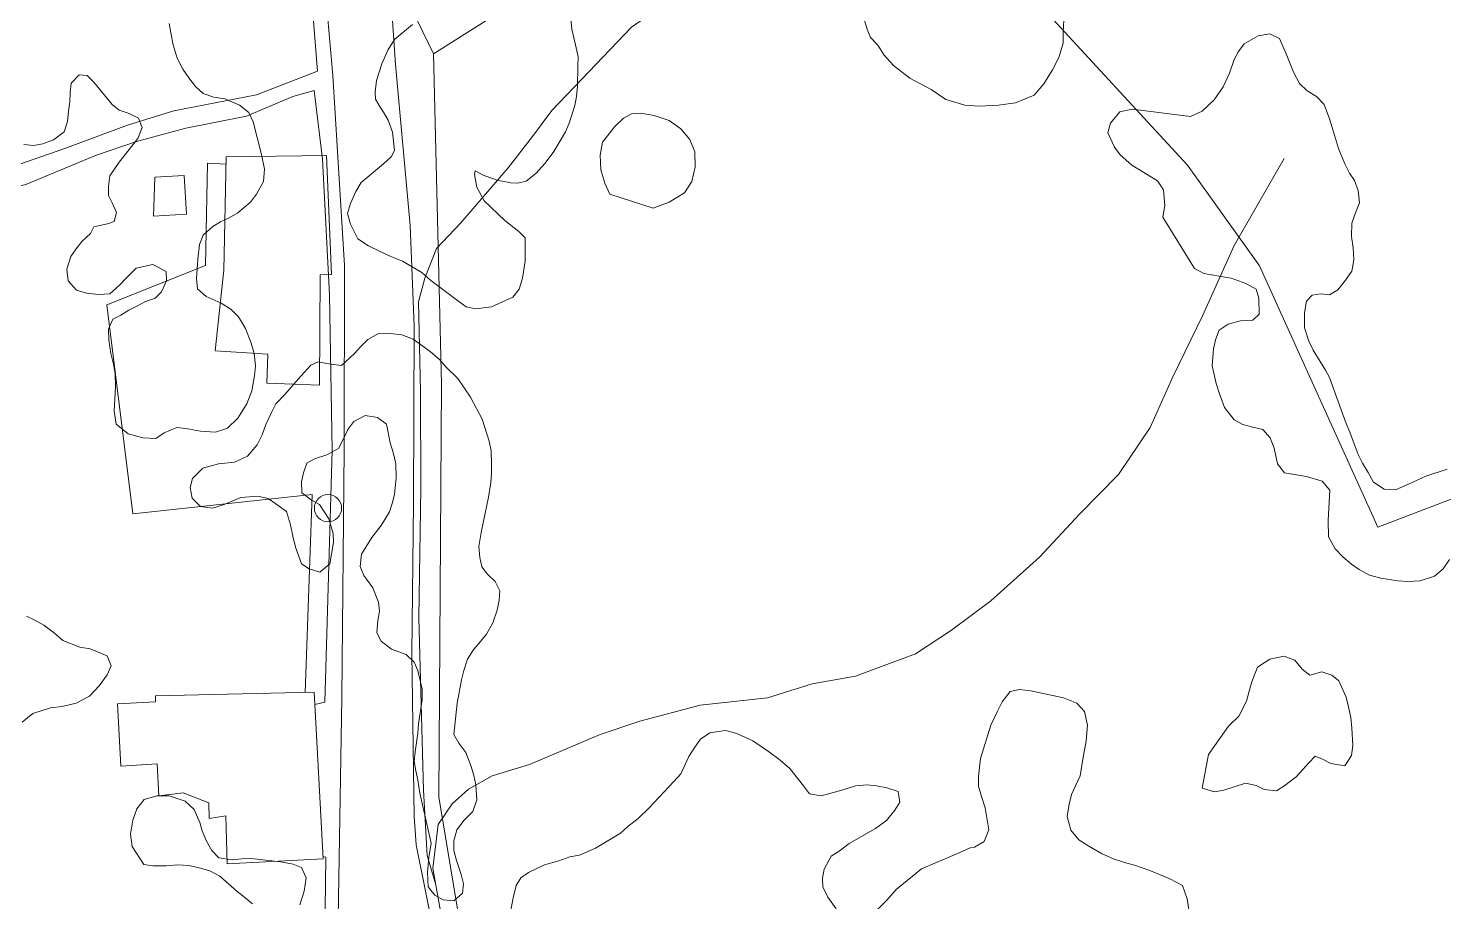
# Model space of a CAD drawing. Header units: metres. Extents: x 4652992 to 4879070, y 2074171 to 2309877.
# Drawn here: x 4654185.4 to 4654265.4, y 2308014.5 to 2308063.9 of the extents above; entities that cross this region are included whole.
import ezdxf

# ---------------------------------------------------------------- set-up
doc = ezdxf.new("R2010")
doc.units = ezdxf.units.M
doc.header["$MEASUREMENT"] = 0
doc.linetypes.add('DGN Style 2', pattern=[66.27138, 39.762828, -26.508552])
for name, color, linetype, lineweight in [('Level 1', 2, 'Continuous', 0), ('Level 18', 5, 'Continuous', 0), ('Level 30', 5, 'Continuous', 0), ('Level 31', 38, 'Continuous', 0), ('Level 37', 3, 'Continuous', 0), ('Level 40', 1, 'Continuous', 0), ('Level 54', 30, 'DGN Style 2', 0), ('Level 61', 4, 'Continuous', 0)]:
    doc.layers.add(name, color=color, linetype=linetype, lineweight=lineweight)

# ---------------------------------------------------------------- blocks, each defined once
blk = doc.blocks.new('POSTE_1')
at = {"layer": 'Level 61'}
blk.add_circle((-0.000047, -0.000019, -0.000024), 0.770001, dxfattribs=at)

msp = doc.modelspace()

# ---------------------------------------------------------------- linework, layer by layer
at = {"layer": 'Level 1'}
for points in [[(4654236.844759, 2308070.166732, 1326), (4654235.019154, 2308069.506778, 1325), (4654232.770078, 2308069.141605, 1324), (4654230.375031, 2308068.409164, 1323), (4654227.133921, 2308067.599823, 1322), (4654224.377152, 2308066.700201, 1321), (4654221.820762, 2308065.546593, 1320), (4654219.506796, 2308063.91839, 1319), (4654217.102881, 2308061.393622, 1318), (4654215.009624, 2308059.213203, 1317), (4654213.904593, 2308057.739302, 1316), (4654212.532655, 2308055.985047, 1315), (4654209.859678, 2308052.877005, 1314), (4654208.494964, 2308051.414762, 1313), (4654207.834456, 2308049.740415, 1312.31), (4654207.467811, 2308048.409559, 1312), (4654207.58017, 2308043.345734, 1311), (4654207.597073, 2308037.875164, 1310), (4654207.483462, 2308030.547518, 1309), (4654207.74526, 2308020.817872, 1308.13), (4654207.968625, 2308017.125142, 1308), (4654208.442748, 2308015.462562, 1307.819323)], [(4654256.367947, 2308056.499764, 1330), (4654253.54177, 2308051.597513, 1329), (4654251.769483, 2308047.650415, 1328), (4654250.083677, 2308044.167597, 1327), (4654248.793685, 2308041.304667, 1326), (4654247.010181, 2308038.654575, 1325), (4654244.833968, 2308036.418027, 1324), (4654242.557853, 2308033.971914, 1323), (4654239.796932, 2308031.508071, 1322), (4654237.57475, 2308029.861686, 1321), (4654235.554034, 2308028.523276, 1320), (4654232.163111, 2308027.248197, 1318), (4654229.714346, 2308026.817707, 1317), (4654227.194427, 2308026.037078, 1316), (4654223.377694, 2308025.618281, 1315), (4654219.979765, 2308024.711708, 1314), (4654217.735043, 2308023.948004, 1312.64), (4654213.748967, 2308022.258258, 1310.56), (4654211.641639, 2308021.614254, 1310), (4654210.304144, 2308020.876904, 1309.22), (4654209.371995, 2308020.038819, 1309), (4654208.573505, 2308018.863485, 1308.56), (4654208.274637, 2308016.39783, 1308), (4654209.205086, 2308011.221374, 1307)]]:
    msp.add_polyline3d(points, dxfattribs=at)
at = {"layer": 'Level 18', "color": 30}
for points in [[(4654208.369902, 2308012.58182, 1307.505), (4654207.346609, 2308017.730601, 1307.88946), (4654207.217796, 2308019.319595, 1307.94946), (4654207.085694, 2308028.539416, 1308.752059), (4654207.192057, 2308037.050602, 1309.710042), (4654207.221852, 2308047.050388, 1311.431856), (4654207.004122, 2308052.716466, 1312.724483), (4654206.176865, 2308061.821975, 1314.820931), (4654205.731387, 2308068.194332, 1316.356265), (4654205.199914, 2308070.249656, 1316.686265), (4654203.559323, 2308077.403575, 1318.199482), (4654201.866283, 2308085.235641, 1319.48545), (4654200.612705, 2308089.470737, 1320.24545), (4654200.000059, 2308091.313051, 1320.68545), (4654198.346736, 2308094.833261, 1321.277716), (4654196.605306, 2308097.908911, 1322.067716), (4654193.875765, 2308102.041035, 1322.880392)], [(4654190.501952, 2308101.452406, 1323.005), (4654192.884476, 2308098.271537, 1322.095), (4654195.509408, 2308093.362704, 1321.085), (4654198.020716, 2308086.1413, 1319.995), (4654200.038874, 2308077.183408, 1318.215), (4654201.664059, 2308070.389866, 1316.925), (4654201.957355, 2308068.893815, 1316.575), (4654202.634144, 2308061.197207, 1314.475), (4654203.30067, 2308050.456503, 1312.065), (4654203.267709, 2308040.067135, 1310.115), (4654203.146377, 2308026.047934, 1308.395), (4654202.922411, 2308012.432062, 1307.565)]]:
    msp.add_polyline3d(points, dxfattribs=at)
at = {"layer": 'Level 30', "color": 1}
for points in [[(4654202.27356, 2308056.674268, 1315.31), (4654202.565956, 2308049.946673, 1315.23), (4654201.921807, 2308049.939713, 1315.19), (4654201.878322, 2308043.690606, 1313.83), (4654198.911446, 2308043.819345, 1314.27), (4654198.965009, 2308045.44841, 1314.32), (4654195.993188, 2308045.633578, 1314.64), (4654196.473448, 2308050.203941, 1315.16), (4654196.615258, 2308056.591979, 1315.32), (4654202.27356, 2308056.674268, 1315.31)], [(4654201.576568, 2308026.340926, 1310.16), (4654202.083248, 2308016.923858, 1310.35), (4654196.671356, 2308016.650361, 1311.01), (4654196.587705, 2308019.36951, 1310.99), (4654195.643472, 2308019.208476, 1310.98), (4654195.631547, 2308020.087997, 1310.95), (4654194.186158, 2308020.658229, 1310.9), (4654192.803691, 2308020.489004, 1310.85), (4654192.703121, 2308022.302725, 1310.81), (4654190.659218, 2308022.161531, 1310.83), (4654190.472417, 2308025.699213, 1310.85), (4654192.611283, 2308025.797926, 1310.84), (4654192.605975, 2308026.138777, 1310.65), (4654201.576568, 2308026.340926, 1310.16)]]:
    msp.add_polyline3d(points, dxfattribs=at)
at = {"layer": 'Level 31'}
msp.add_3dface([(4654194.37208, 2308053.355706, 1313.821488), (4654192.506461, 2308053.249524, 1313.321488), (4654192.58433, 2308055.451561, 1313.301488), (4654194.241943, 2308055.551366, 1314.041488)], dxfattribs=at)
at = {"layer": 'Level 37'}
for points in [[(4654296.18975, 2308110.594554, 1359.48598), (4654294.194719, 2308109.413725, 1358.27598), (4654288.296545, 2308105.56207, 1355.70598), (4654284.415126, 2308103.036564, 1352.87598), (4654279.998244, 2308099.884581, 1350.83598), (4654274.515902, 2308095.251705, 1345.14598), (4654268.716377, 2308101.61907, 1348.66598), (4654263.754291, 2308097.03203, 1345.18598), (4654238.217327, 2308077.120277, 1330.10598), (4654227.293612, 2308069.448321, 1324.46598), (4654223.103919, 2308071.767806, 1323.86598), (4654208.310354, 2308062.412335, 1316.62598), (4654206.538101, 2308066.13173, 1317.30598)], [(4654308.966197, 2308057.597408, 1350.453309), (4654299.548946, 2308052.482916, 1343.793309), (4654289.717174, 2308047.859439, 1337.593309), (4654282.563879, 2308044.9266, 1336.413309), (4654274.9195, 2308041.577158, 1335.833309), (4654267.332709, 2308037.838028, 1332.473309), (4654261.660797, 2308035.669256, 1330.053309), (4654254.981598, 2308050.433581, 1330.333309), (4654250.9041, 2308056.132072, 1330.473309), (4654242.63878, 2308065.10014, 1328.933309), (4654234.563328, 2308074.553996, 1328.219392)], [(4654208.310354, 2308062.412335, 1316.62598), (4654208.778873, 2308043.755855, 1312.36598), (4654208.621995, 2308020.413006, 1309.80598), (4654210.246511, 2308010.72223, 1308.24598), (4654211.033771, 2308009.083499, 1307.76598)], [(4654201.060413, 2308026.329295, 1309.601488), (4654201.467033, 2308037.510288, 1311.761488), (4654191.33167, 2308036.426294, 1311.601488), (4654189.874087, 2308048.24525, 1311.641488), (4654195.440637, 2308050.454611, 1313.781488), (4654195.547832, 2308056.246264, 1314.381488), (4654196.606038, 2308056.176673, 1314.241488)]]:
    msp.add_polyline3d(points, dxfattribs=at)
at = {"layer": 'Level 40', "color": 3}
for points in [[(4654193.383174, 2308064.133722, 1316.548935), (4654193.488763, 2308063.614068, 1316.508935), (4654193.608612, 2308062.920167, 1316.508935), (4654193.842898, 2308062.172337, 1316.508935), (4654194.162357, 2308061.547809, 1316.508935), (4654194.506975, 2308061.058523, 1316.348935), (4654194.869392, 2308060.581279, 1316.388935), (4654195.308596, 2308060.182257, 1316.508935), (4654195.906965, 2308059.969735, 1316.828935), (4654196.527698, 2308059.877427, 1317.028935), (4654197.364352, 2308059.524008, 1317.088935), (4654197.878573, 2308059.110065, 1317.068935), (4654198.136992, 2308058.575593, 1317.068935), (4654198.604076, 2308056.737406, 1317.088935), (4654198.773783, 2308055.893342, 1317.048935), (4654198.723003, 2308055.202216, 1316.908935), (4654198.325374, 2308054.486587, 1316.808935), (4654197.978064, 2308054.041439, 1316.668935), (4654197.258745, 2308053.436548, 1316.408935), (4654196.771557, 2308053.15947, 1316.288935), (4654196.277751, 2308052.930457, 1316.028935), (4654195.856167, 2308052.671495, 1315.828935), (4654195.312043, 2308052.172, 1315.548935), (4654195.103585, 2308051.636901, 1315.468935), (4654195.012642, 2308050.813518, 1315.428935), (4654194.93419, 2308049.722743, 1315.448935), (4654194.980791, 2308049.136909, 1315.648935), (4654195.477213, 2308048.710923, 1315.748935), (4654196.32328, 2308048.324467, 1315.788935), (4654196.866482, 2308047.982673, 1315.788935), (4654197.300096, 2308047.553598, 1315.788935), (4654197.70678, 2308046.896137, 1315.908935), (4654198.019904, 2308046.070293, 1315.968935), (4654198.192124, 2308045.490637, 1315.968935), (4654198.264167, 2308044.790662, 1315.968935), (4654198.205744, 2308044.225719, 1315.948935), (4654198.0642, 2308043.381236, 1315.888935), (4654197.771595, 2308042.644716, 1315.848935), (4654197.264376, 2308041.841806, 1315.768935), (4654196.673472, 2308041.25812, 1315.648935), (4654195.996829, 2308041.049893, 1315.448935), (4654195.149276, 2308041.093823, 1315.368935), (4654194.336293, 2308041.239956, 1315.368935), (4654193.820585, 2308041.311373, 1314.928935), (4654193.109371, 2308041.000943, 1314.668935), (4654192.631594, 2308040.690827, 1314.408935), (4654191.906864, 2308040.725909, 1313.988935), (4654191.062849, 2308040.956128, 1313.908935), (4654190.400362, 2308041.493061, 1313.908935), (4654190.271101, 2308042.220001, 1313.828935), (4654190.360453, 2308043.620264, 1313.828935), (4654190.336216, 2308044.326312, 1313.828935), (4654190.239013, 2308044.891046, 1313.808935), (4654190.099596, 2308045.47976, 1313.768935), (4654189.975925, 2308046.236753, 1313.728935), (4654189.967718, 2308046.861699, 1313.668935), (4654190.211773, 2308047.420882, 1313.708935), (4654190.660568, 2308047.658849, 1313.748935), (4654191.099951, 2308047.929853, 1313.848935), (4654191.596552, 2308048.173893, 1314.008935), (4654192.012545, 2308048.402802, 1314.168935), (4654192.596371, 2308048.613909, 1314.448935), (4654192.959711, 2308048.977954, 1314.568935), (4654193.229952, 2308049.59426, 1314.528935), (4654193.219974, 2308050.12606, 1314.388935), (4654192.469519, 2308050.524663, 1314.128935), (4654191.526636, 2308050.307065, 1313.888935), (4654190.974125, 2308049.76249, 1313.708935), (4654190.605195, 2308049.368392, 1313.428935), (4654190.028268, 2308048.859839, 1313.168935), (4654189.400174, 2308048.828949, 1312.788935), (4654188.713837, 2308048.903141, 1312.808935), (4654188.152092, 2308049.06163, 1312.828935), (4654187.675238, 2308049.592803, 1312.848935), (4654187.609812, 2308050.244713, 1312.868935), (4654187.836812, 2308050.963118, 1312.988935), (4654188.136317, 2308051.402192, 1313.068935), (4654188.445233, 2308051.808228, 1313.328935), (4654188.950964, 2308052.268611, 1313.708935), (4654189.131467, 2308052.653443, 1314.088935), (4654189.907543, 2308052.810725, 1314.288935), (4654190.288964, 2308052.937431, 1314.668935), (4654190.416813, 2308053.457398, 1314.708935), (4654190.161189, 2308054.006896, 1314.948935), (4654189.958219, 2308054.421258, 1315.348935), (4654189.957654, 2308054.920021, 1315.268935), (4654190.039467, 2308055.52706, 1315.248935), (4654190.556098, 2308056.296932, 1315.148935), (4654191.615827, 2308057.644417, 1315.128935), (4654191.871064, 2308058.263707, 1315.048935), (4654191.657656, 2308058.789225, 1314.548935), (4654191.130483, 2308059.049917, 1314.268935), (4654190.559326, 2308059.241444, 1314.228935), (4654190.166158, 2308059.553394, 1313.948935), (4654189.125968, 2308060.819937, 1313.508935), (4654188.761782, 2308061.204036, 1313.348935), (4654188.300496, 2308061.233462, 1313.108935), (4654187.854779, 2308060.761141, 1313.108935), (4654187.789739, 2308060.244262, 1313.108935), (4654187.784713, 2308059.715446, 1313.048935), (4654187.701874, 2308059.186525, 1312.988935), (4654187.63786, 2308058.591528, 1312.888935), (4654187.451023, 2308058.00538, 1312.708935), (4654186.855271, 2308057.562904, 1312.568935), (4654186.253645, 2308057.339755, 1312.468935), (4654185.72219, 2308057.242893, 1312.328935), (4654185.170884, 2308057.290226, 1312.168935)], [(4654216.06579, 2308064.645171, 1324.348935), (4654216.126704, 2308063.820101, 1324.308935), (4654216.332146, 2308062.934996, 1324.108935), (4654216.481915, 2308062.248575, 1324.068935), (4654216.474348, 2308061.71854, 1323.988935), (4654216.447716, 2308060.598225, 1323.748935), (4654216.398596, 2308060.013927, 1323.748935), (4654216.300863, 2308059.501839, 1323.748935), (4654215.985174, 2308058.501593, 1323.748935), (4654215.76722, 2308058.013435, 1323.388935), (4654215.483405, 2308057.507119, 1323.068935), (4654215.116483, 2308056.892277, 1322.948935), (4654214.617842, 2308056.241119, 1322.828935), (4654214.100643, 2308055.656189, 1322.668935), (4654213.552078, 2308055.233838, 1322.508935), (4654213.091059, 2308055.106732, 1322.188935), (4654212.68884, 2308055.124258, 1321.828935), (4654211.907399, 2308055.279801, 1320.828935), (4654211.118899, 2308055.561818, 1320.628935), (4654210.666757, 2308055.808151, 1320.628935), (4654210.626514, 2308055.597291, 1319.708935), (4654210.770534, 2308054.880748, 1319.468935), (4654211.185054, 2308054.110362, 1319.188935), (4654212.34652, 2308053.003697, 1319.188935), (4654213.131892, 2308052.378364, 1319.188935), (4654213.500927, 2308052.023505, 1318.788935), (4654213.499912, 2308050.710488, 1318.668935), (4654213.345999, 2308049.740576, 1318.628935), (4654213.165159, 2308049.119962, 1318.588935), (4654212.796927, 2308048.661716, 1318.548935), (4654211.601262, 2308048.118031, 1318.468935), (4654210.707968, 2308048.014434, 1318.428935), (4654210.166971, 2308048.122117, 1318.428935), (4654209.756382, 2308048.422714, 1318.388935), (4654208.17414, 2308049.613133, 1318.348935), (4654207.666326, 2308050.05815, 1318.348935), (4654206.57465, 2308050.713184, 1318.348935), (4654205.906371, 2308050.971271, 1318.348935), (4654205.303952, 2308051.247516, 1318.388935), (4654204.647172, 2308051.565849, 1318.508935), (4654204.037693, 2308051.968568, 1318.628935), (4654203.634672, 2308052.799199, 1318.708935), (4654203.467655, 2308053.395251, 1318.828935), (4654203.467655, 2308053.395251, 1319.348935), (4654203.636997, 2308053.95562, 1319.348935), (4654203.925251, 2308054.648655, 1319.348935), (4654204.239121, 2308055.148988, 1319.348935), (4654205.502464, 2308056.210743, 1319.348935), (4654205.919309, 2308056.596779, 1319.508935), (4654206.114268, 2308056.964445, 1319.788935), (4654205.997682, 2308057.988199, 1320.148935), (4654205.751997, 2308058.662445, 1320.268935), (4654205.496125, 2308059.119848, 1320.508935), (4654205.301673, 2308059.40869, 1321.068935), (4654205.045801, 2308059.866093, 1321.668935), (4654205.024623, 2308060.245514, 1322.348935), (4654205.09099, 2308060.92018, 1322.588935), (4654205.39518, 2308061.86018, 1322.588935), (4654205.766541, 2308062.661742, 1322.588935), (4654206.127713, 2308063.246461, 1322.588935), (4654207.128927, 2308064.078988, 1322.588935)], [(4654243.925485, 2308064.321404, 1336.988935), (4654243.889173, 2308063.640755, 1336.948935), (4654243.894414, 2308063.014369, 1336.948935), (4654243.649025, 2308062.219001, 1336.748935), (4654243.294911, 2308061.507807, 1336.308935), (4654242.803329, 2308060.730176, 1335.828935), (4654242.244577, 2308060.090982, 1335.628935), (4654241.192129, 2308059.643859, 1335.228935), (4654240.232976, 2308059.522104, 1335.028935), (4654239.159351, 2308059.454401, 1334.908935), (4654238.330607, 2308059.525558, 1334.748935), (4654237.265859, 2308059.831294, 1334.468935), (4654236.438933, 2308060.402364, 1334.228935), (4654235.221286, 2308061.051205, 1333.948935), (4654234.297135, 2308061.766695, 1333.868935), (4654233.782262, 2308062.338186, 1333.748935), (4654233.423414, 2308062.909887, 1333.588935), (4654233.005767, 2308063.336957, 1333.548935), (4654232.815754, 2308063.812518, 1333.548935), (4654232.581567, 2308064.547009, 1333.548935)], [(4654249.522641, 2308053.192953, 1332.928935), (4654249.636847, 2308053.845135, 1332.908935), (4654249.552139, 2308054.736031, 1332.828935), (4654249.207549, 2308055.248934, 1332.788935), (4654247.766368, 2308056.13212, 1332.588935), (4654247.11067, 2308056.706566, 1332.408935), (4654246.783981, 2308057.154585, 1332.308935), (4654246.403285, 2308057.950675, 1332.148935), (4654246.559157, 2308058.5026, 1332.128935), (4654247.085089, 2308059.134679, 1332.088935), (4654247.777834, 2308059.289022, 1332.168935), (4654251.083981, 2308058.88038, 1332.988935), (4654251.743858, 2308059.179246, 1333.268935), (4654252.408987, 2308059.814461, 1333.668935), (4654252.925816, 2308060.555691, 1333.708935), (4654253.279683, 2308061.329157, 1333.728935), (4654253.556545, 2308062.102521, 1333.708935), (4654253.783711, 2308062.548328, 1333.688935), (4654254.117511, 2308062.988377, 1333.688935), (4654254.898532, 2308063.431973, 1333.728935), (4654255.567665, 2308063.544979, 1333.808935), (4654256.1013, 2308063.286059, 1333.868935), (4654256.482149, 2308062.41326, 1333.948935), (4654256.892934, 2308061.381181, 1333.948935), (4654257.243694, 2308060.744371, 1334.068935), (4654257.668068, 2308060.323036, 1334.228935), (4654258.189974, 2308060.005093, 1334.468935), (4654258.62623, 2308059.566071, 1334.468935), (4654258.924055, 2308058.740367, 1334.448935), (4654259.162469, 2308058.003095, 1334.488935), (4654259.439768, 2308057.074101, 1334.448935), (4654259.790988, 2308056.207163, 1334.448935), (4654260.055639, 2308055.679401, 1334.488935), (4654260.343748, 2308055.269685, 1334.488935), (4654260.555159, 2308054.706448, 1334.528935), (4654260.630611, 2308054.001413, 1334.608935), (4654260.409616, 2308053.431698, 1334.608935), (4654260.185689, 2308052.847228, 1334.648935), (4654260.175338, 2308052.097823, 1334.728935), (4654260.262519, 2308051.45181, 1334.828935), (4654260.314207, 2308050.782147, 1334.888935), (4654260.202933, 2308050.144721, 1334.888935), (4654259.839656, 2308049.633824, 1334.808935), (4654259.408323, 2308049.090382, 1334.708935), (4654258.935019, 2308048.800616, 1334.588935), (4654258.452152, 2308048.850128, 1334.108935), (4654257.960642, 2308048.778664, 1333.648935), (4654257.632552, 2308048.444836, 1333.288935), (4654257.515414, 2308047.777898, 1333.068935), (4654257.517099, 2308046.934097, 1332.828935), (4654257.767395, 2308046.179138, 1332.668935), (4654258.005349, 2308045.671994, 1332.528935), (4654258.400553, 2308045.026392, 1332.408935), (4654258.706562, 2308044.551792, 1332.228935), (4654258.929548, 2308044.124287, 1332.068935), (4654259.584765, 2308042.307738, 1331.888935), (4654259.876572, 2308041.529232, 1331.908935), (4654260.087829, 2308041.042704, 1331.928935), (4654260.373772, 2308040.234687, 1332.168935), (4654260.561264, 2308039.783532, 1332.408935), (4654260.802151, 2308039.291143, 1332.888935), (4654261.111246, 2308038.754589, 1332.968935), (4654261.420341, 2308038.218036, 1332.968935), (4654262.019406, 2308037.823486, 1332.968935), (4654262.659216, 2308037.788935, 1332.988935), (4654263.399031, 2308038.10266, 1333.168935), (4654264.381439, 2308038.552425, 1333.228935), (4654265.586068, 2308038.958231, 1333.488935)], [(4654218.281327, 2308054.499218, 1321.174641), (4654217.990041, 2308055.107834, 1321.194641), (4654217.773891, 2308055.858955, 1321.194641), (4654217.733256, 2308056.701207, 1321.194641), (4654217.860054, 2308057.431578, 1321.194641), (4654218.568618, 2308058.31422, 1321.194641), (4654219.054734, 2308058.784501, 1321.194641), (4654219.511666, 2308059.024472, 1321.234641), (4654220.024213, 2308059.064546, 1321.274641), (4654220.789387, 2308058.944373, 1321.334641), (4654221.631278, 2308058.651601, 1321.354641), (4654222.298048, 2308058.188921, 1321.294641), (4654222.792657, 2308057.571487, 1321.234641), (4654223.084338, 2308056.884094, 1321.134641), (4654223.091644, 2308056.032708, 1321.094641), (4654222.91377, 2308055.202283, 1321.094641), (4654222.489186, 2308054.562411, 1321.094641), (4654221.630147, 2308054.040124, 1321.094641), (4654220.72772, 2308053.699571, 1321.074641), (4654218.281327, 2308054.499218, 1321.174641)], [(4654265.708831, 2308033.842469, 1332.468935), (4654265.357436, 2308033.313886, 1332.408935), (4654264.860674, 2308032.906074, 1331.768935), (4654264.05265, 2308032.636513, 1331.348935), (4654263.335987, 2308032.594252, 1331.028935), (4654262.790929, 2308032.640731, 1330.808935), (4654261.833993, 2308032.784023, 1330.808935), (4654261.190943, 2308032.957237, 1330.688935), (4654260.609779, 2308033.286902, 1330.448935), (4654260.176761, 2308033.587261, 1330.328935), (4654259.687264, 2308033.990808, 1330.208935), (4654259.25394, 2308034.444586, 1330.148935), (4654258.882348, 2308035.131524, 1330.108935), (4654258.865695, 2308036.054965, 1330.068935), (4654258.96001, 2308037.76925, 1330.088935), (4654258.520668, 2308038.270226, 1330.128935), (4654257.634566, 2308038.537527, 1330.228935), (4654256.39615, 2308038.7365, 1330.488935), (4654256.004185, 2308039.243439, 1330.588935), (4654255.812841, 2308040.140094, 1330.608935), (4654255.574734, 2308040.723948, 1330.628935), (4654255.173972, 2308041.18662, 1330.628935), (4654254.599132, 2308041.315669, 1330.708935), (4654254.044971, 2308041.471299, 1330.808935), (4654253.543897, 2308041.739114, 1330.968935), (4654253.003479, 2308042.428778, 1331.228935), (4654252.693771, 2308043.272168, 1331.288935), (4654252.535755, 2308043.794171, 1331.288935), (4654252.302746, 2308044.791082, 1331.288935), (4654252.371896, 2308045.758893, 1331.368935), (4654252.486409, 2308046.257656, 1331.528935), (4654252.704471, 2308046.812615, 1331.728935), (4654253.216202, 2308047.140788, 1331.908935), (4654253.899997, 2308047.327572, 1332.048935), (4654254.601845, 2308047.372764, 1332.168935), (4654254.959564, 2308047.700731, 1332.508935), (4654254.939978, 2308048.609416, 1332.748935), (4654254.796777, 2308049.128488, 1332.748935), (4654254.21268, 2308049.443398, 1332.788935), (4654253.379819, 2308049.746174, 1332.748935), (4654252.692479, 2308049.851471, 1332.688935), (4654251.830296, 2308050.00669, 1332.688935), (4654251.299593, 2308050.280366, 1332.708935), (4654249.522641, 2308053.192953, 1332.928935)], [(4654207.547565, 2308020.645246, 1312.928935), (4654207.43988, 2308021.391106, 1312.908935), (4654207.318308, 2308021.903441, 1312.908935), (4654207.236065, 2308022.455252, 1312.908935), (4654207.275666, 2308022.982966, 1312.768935), (4654207.360959, 2308023.501642, 1312.668935), (4654207.43102, 2308024.023331, 1312.608935), (4654207.473578, 2308024.566211, 1312.548935), (4654207.672833, 2308025.912921, 1312.528935), (4654207.681525, 2308026.525505, 1312.528935), (4654207.441337, 2308027.565342, 1312.588935), (4654207.219512, 2308028.050252, 1312.608935), (4654206.766723, 2308028.486332, 1313.008935), (4654206.721032, 2308028.495369, 1313.528935), (4654205.95566, 2308028.788503, 1313.728935), (4654205.362841, 2308029.236527, 1313.708935), (4654205.119872, 2308029.694115, 1313.828935), (4654205.179722, 2308030.40684, 1313.968935), (4654205.265014, 2308030.925517, 1314.068935), (4654205.207319, 2308031.44097, 1314.068935), (4654204.889365, 2308032.244167, 1314.188935), (4654204.377268, 2308032.943998, 1314.328935), (4654204.176587, 2308033.456228, 1314.368935), (4654204.24871, 2308034.150775, 1314.508935), (4654204.827558, 2308035.091632, 1314.568935), (4654205.356146, 2308035.774657, 1314.708935), (4654205.835638, 2308036.530397, 1314.948935), (4654205.991169, 2308037.003679, 1315.108935), (4654206.106922, 2308037.516332, 1315.188935), (4654206.211119, 2308038.456556, 1315.268935), (4654206.191412, 2308039.24802, 1315.408935), (4654206.03257, 2308039.893738, 1315.468935), (4654205.868263, 2308040.430276, 1315.608935), (4654205.664448, 2308041.494423, 1315.588935), (4654205.154142, 2308041.878874, 1315.308935), (4654204.462861, 2308041.98409, 1315.208935), (4654203.81064, 2308041.640544, 1315.148935), (4654203.484618, 2308041.185229, 1315.068935), (4654203.262252, 2308040.693662, 1314.948935), (4654202.961226, 2308040.123145, 1314.828935), (4654202.287861, 2308039.752277, 1314.588935), (4654201.598371, 2308039.542113, 1314.428935), (4654201.170754, 2308039.295907, 1314.188935), (4654200.967023, 2308038.737649, 1313.908935), (4654200.869457, 2308038.237151, 1313.768935), (4654200.873038, 2308037.606389, 1313.768935), (4654201.413805, 2308037.215914, 1313.708935), (4654201.883886, 2308036.949679, 1313.648935), (4654202.408705, 2308036.152823, 1313.608935), (4654202.656868, 2308035.316175, 1313.568935), (4654202.668871, 2308034.809759, 1313.568935), (4654202.465765, 2308033.605572, 1313.568935), (4654201.899461, 2308033.134774, 1313.568935), (4654201.286841, 2308033.318941, 1313.608935), (4654200.868364, 2308033.606474, 1313.608935), (4654200.528371, 2308034.54004, 1313.608935), (4654200.366573, 2308035.170591, 1313.628935), (4654200.238192, 2308035.810283, 1313.688935), (4654200.020938, 2308036.562062, 1313.708935), (4654199.406975, 2308036.982764, 1313.788935), (4654198.976224, 2308037.288475, 1313.788935), (4654198.400426, 2308037.418106, 1313.728935), (4654197.439297, 2308037.356173, 1313.628935), (4654196.492233, 2308036.96068, 1313.528935), (4654195.833204, 2308036.744491, 1313.488935), (4654195.157153, 2308036.846695, 1313.468935), (4654194.679816, 2308037.319133, 1313.468935), (4654194.573027, 2308037.907302, 1313.508935), (4654194.70401, 2308038.416942, 1313.548935), (4654195.293966, 2308039.009073, 1313.588935), (4654196.178048, 2308039.243757, 1313.688935), (4654197.068937, 2308039.351085, 1313.828935), (4654197.815497, 2308039.691724, 1314.048935), (4654198.365675, 2308040.323225, 1314.208935), (4654198.636241, 2308040.899767, 1314.348935), (4654198.842929, 2308041.473191, 1314.768935), (4654199.164651, 2308042.149875, 1315.328935), (4654199.420434, 2308042.650584, 1315.328935), (4654199.9165, 2308043.166777, 1315.408935), (4654200.406204, 2308043.731481, 1315.408935), (4654200.835435, 2308044.229389, 1315.608935), (4654201.39493, 2308044.827544, 1315.748935), (4654201.795491, 2308045.016096, 1316.088935), (4654202.499045, 2308044.892701, 1316.288935), (4654203.117131, 2308044.817712, 1316.348935), (4654203.849626, 2308045.491911, 1316.368935), (4654204.191326, 2308045.865369, 1316.368935), (4654204.602818, 2308046.272277, 1316.348935), (4654205.242765, 2308046.634002, 1316.328935), (4654205.872676, 2308046.61968, 1316.308935), (4654206.536453, 2308046.535655, 1316.228935), (4654207.170664, 2308046.299963, 1316.108935), (4654208.126952, 2308045.60679, 1315.948935), (4654208.680441, 2308045.11929, 1315.828935), (4654209.0173, 2308044.737641, 1315.828935), (4654209.693528, 2308044.068354, 1315.748935), (4654210.405411, 2308043.013982, 1315.628935), (4654211.066585, 2308041.780624, 1315.588935), (4654211.227488, 2308041.307764, 1315.468935), (4654211.472247, 2308040.534795, 1315.468935), (4654211.572676, 2308039.995138, 1315.448935), (4654211.601252, 2308039.249173, 1315.428935), (4654211.589155, 2308038.700269, 1315.428935), (4654211.555467, 2308038.202889, 1315.388935), (4654211.423318, 2308037.362701, 1315.248935), (4654211.233651, 2308036.470884, 1315.128935), (4654211.017823, 2308035.363721, 1315.048935), (4654210.879313, 2308034.572046, 1314.848935), (4654210.934499, 2308033.962581, 1314.768935), (4654211.053115, 2308033.435078, 1314.708935), (4654211.365874, 2308033.010941, 1314.628935), (4654211.794116, 2308032.611218, 1314.488935), (4654212.067992, 2308032.06876, 1314.368935), (4654212.031348, 2308031.556214, 1314.368935), (4654211.918999, 2308030.979883, 1314.368935), (4654211.670472, 2308030.272971, 1314.128935), (4654211.306015, 2308029.620491, 1313.728935), (4654210.873828, 2308029.107416, 1313.588935), (4654210.562589, 2308028.727934, 1313.368935), (4654210.239971, 2308028.208941, 1313.148935), (4654210.036687, 2308027.571838, 1313.048935), (4654209.902747, 2308027.047031, 1312.788935), (4654209.660758, 2308025.724524, 1312.748935), (4654209.476016, 2308023.965409, 1312.748935), (4654209.743532, 2308023.471464, 1312.768935), (4654210.145164, 2308022.935241, 1312.828935), (4654210.450845, 2308022.150223, 1312.788935), (4654210.602878, 2308021.631863, 1312.748935), (4654210.706263, 2308021.107373, 1312.688935), (4654210.762792, 2308020.261372, 1312.448935), (4654210.541322, 2308019.612115, 1312.168935), (4654210.048213, 2308019.111089, 1311.928935), (4654209.640574, 2308018.561657, 1311.708935), (4654209.458433, 2308017.951875, 1311.528935), (4654209.476797, 2308017.396946, 1311.488935), (4654209.619961, 2308016.833086, 1311.408935), (4654209.876994, 2308016.041939, 1311.368935), (4654210.01084, 2308015.511424, 1311.288935), (4654209.956009, 2308014.986723, 1311.188935), (4654209.462452, 2308014.564542, 1311.208935), (4654208.856641, 2308014.621352, 1311.208935), (4654208.40179, 2308014.884576, 1311.268935), (4654208.018792, 2308015.354107, 1311.308935), (4654207.974537, 2308016.181929, 1311.308935), (4654208.055082, 2308017.00082, 1311.368935), (4654208.184275, 2308017.825841, 1311.368935), (4654207.547565, 2308020.645246, 1312.928935)], [(4654185.333307, 2308030.638306, 1310.114641), (4654185.801203, 2308030.418952, 1310.114641), (4654186.30638, 2308030.144653, 1310.094641), (4654186.90219, 2308029.677995, 1310.014641), (4654187.381026, 2308029.266174, 1310.014641), (4654188.346805, 2308028.900833, 1310.014641), (4654188.917807, 2308028.803827, 1310.094641), (4654189.893086, 2308028.40489, 1310.074641), (4654190.118928, 2308027.836914, 1309.994641), (4654189.878314, 2308027.329421, 1309.994641), (4654189.424193, 2308026.705544, 1309.974641), (4654188.883804, 2308026.130435, 1309.894641), (4654188.136528, 2308025.723089, 1309.814641), (4654187.338105, 2308025.547874, 1309.774641), (4654186.685922, 2308025.470623, 1309.734641), (4654185.683491, 2308025.145428, 1309.614641), (4654185.078042, 2308024.646614, 1309.534641)], [(4654252.09486, 2308022.825369, 1331.448935), (4654253.228982, 2308024.425977, 1331.308935), (4654253.817258, 2308024.98438, 1331.288935), (4654254.247978, 2308025.834658, 1331.228935), (4654254.391967, 2308026.40427, 1331.148935), (4654254.541974, 2308026.926683, 1331.108935), (4654254.863127, 2308027.767965, 1331.048935), (4654255.567141, 2308028.211458, 1331.048935), (4654256.369454, 2308028.374797, 1331.148935), (4654256.971144, 2308028.148422, 1331.168935), (4654257.395671, 2308027.650377, 1331.288935), (4654257.819892, 2308027.305751, 1331.568935), (4654258.503687, 2308027.492535, 1331.608935), (4654259.069731, 2308027.319219, 1331.708935), (4654259.45244, 2308026.99814, 1331.748935), (4654259.88375, 2308026.069351, 1331.908935), (4654259.988372, 2308025.588582, 1332.008935), (4654260.13188, 2308024.916091, 1332.208935), (4654260.198229, 2308024.320207, 1332.208935), (4654260.247596, 2308023.328951, 1332.208935), (4654260.168731, 2308022.777129, 1332.208935), (4654259.790792, 2308022.192453, 1332.148935), (4654258.999749, 2308022.318264, 1331.968935), (4654258.540188, 2308022.562531, 1331.848935), (4654258.128156, 2308022.736053, 1331.488935), (4654257.76164, 2308022.363819, 1331.288935), (4654257.421822, 2308021.970967, 1331.208935), (4654257.049441, 2308021.569222, 1331.148935), (4654256.410703, 2308021.066809, 1331.048935), (4654255.937399, 2308020.777042, 1331.048935), (4654255.244195, 2308020.852827, 1331.068935), (4654254.781701, 2308021.082338, 1331.108935), (4654254.192046, 2308021.214318, 1331.108935), (4654252.957788, 2308020.814374, 1331.108935), (4654252.445598, 2308020.716329, 1331.108935), (4654251.731408, 2308020.918951, 1331.128935), (4654252.09486, 2308022.825369, 1331.448935)], [(4654233.295831, 2308013.947274, 1322.2), (4654233.94694, 2308014.606378, 1322.36), (4654234.463075, 2308015.20129, 1322.36), (4654235.084949, 2308015.714626, 1322.36), (4654235.888697, 2308016.373799, 1322.44), (4654237.655174, 2308017.115022, 1323.2), (4654238.189222, 2308017.342638, 1323.56), (4654238.629349, 2308017.558552, 1324.08), (4654238.881756, 2308017.599476, 1324.8), (4654239.433345, 2308017.914553, 1325.48), (4654239.685254, 2308018.56182, 1325.48), (4654239.478751, 2308019.815225, 1325.84), (4654239.272745, 2308020.462288, 1326.12), (4654239.113762, 2308021.039409, 1326.2), (4654239.101571, 2308021.587444, 1326.28), (4654239.212287, 2308022.596122, 1326.48), (4654239.803684, 2308024.479546, 1326.56), (4654240.178749, 2308025.284283, 1326.64), (4654240.43663, 2308025.809117, 1326.8), (4654240.888201, 2308026.38651, 1327.04), (4654241.428221, 2308026.491694, 1327.2), (4654242.05644, 2308026.427841, 1327.2), (4654243.900169, 2308026.032206, 1327.36), (4654244.663611, 2308025.729375, 1327.36), (4654245.086695, 2308025.251485, 1327.2), (4654245.269313, 2308024.487807, 1327.16), (4654245.181985, 2308023.595745, 1327.16), (4654245.006705, 2308022.569548, 1326.96), (4654244.848966, 2308021.630812, 1326.72), (4654244.579392, 2308021.047671, 1326.64), (4654244.362563, 2308020.575326, 1326.64), (4654244.222115, 2308020.027223, 1326.64), (4654244.111151, 2308019.321717, 1326.76), (4654244.323128, 2308018.552222, 1327.04), (4654244.763876, 2308018.010208, 1327.32), (4654245.333628, 2308017.654818, 1327.52), (4654246.044324, 2308017.241189, 1327.72), (4654246.77256, 2308016.91502, 1327.88), (4654247.488979, 2308016.68213, 1328.24), (4654247.923507, 2308016.565719, 1328.52), (4654248.78087, 2308016.274589, 1328.84), (4654249.90843, 2308015.808673, 1328.88), (4654250.624973, 2308015.424198, 1328.88), (4654250.901514, 2308014.672222, 1329.16), (4654251.043205, 2308013.704469, 1329.28)], [(4654212.660267, 2308013.943924, 1314), (4654212.81813, 2308014.731074, 1314), (4654212.987812, 2308015.424946, 1314.12), (4654213.25751, 2308015.856502, 1314.48), (4654213.685819, 2308016.165694, 1315.04), (4654214.59543, 2308016.591705, 1315.44), (4654215.405398, 2308016.825274, 1316.2), (4654216.027521, 2308017.035439, 1316.64), (4654216.567541, 2308017.140623, 1316.64), (4654217.471305, 2308017.53748, 1316.64), (4654218.891329, 2308018.377663, 1316.64), (4654219.301973, 2308018.75098, 1316.92), (4654219.882796, 2308019.211826, 1317.2), (4654220.487006, 2308019.789286, 1317.48), (4654221.888867, 2308021.299937, 1317.68), (4654222.281846, 2308021.737378, 1317.84), (4654222.750709, 2308022.705403, 1318.08), (4654223.073153, 2308023.247757, 1318.24), (4654223.407416, 2308023.696833, 1318.72), (4654223.935493, 2308024.046881, 1319.16), (4654224.815995, 2308024.175537, 1319.24), (4654225.456032, 2308024.018406, 1319.24), (4654226.348725, 2308023.599027, 1319.24), (4654227.235695, 2308022.998909, 1319.32), (4654227.899493, 2308022.503636, 1319.36), (4654228.445857, 2308022.031631, 1319.36), (4654229.22746, 2308021.058332, 1319.36), (4654229.562469, 2308020.597894, 1319.44), (4654230.2142, 2308020.49907, 1319.52), (4654231.376343, 2308020.814419, 1319.56), (4654232.156952, 2308021.053805, 1319.64), (4654232.808558, 2308021.106567, 1319.76), (4654233.348702, 2308021.060165, 1319.96), (4654233.935869, 2308020.943822, 1320.2), (4654234.564212, 2308020.728384, 1320.16), (4654234.658632, 2308020.133743, 1320.16), (4654234.383086, 2308019.673033, 1319.68), (4654233.902156, 2308019.101458, 1319.64), (4654233.291975, 2308018.646429, 1319.64), (4654231.807388, 2308017.788726, 1319.8), (4654231.232412, 2308017.357034, 1319.88), (4654230.780592, 2308017.082813, 1319.92), (4654230.387861, 2308016.3422, 1320.12), (4654230.288466, 2308015.846588, 1320.28), (4654230.312351, 2308015.35686, 1320.4), (4654230.588767, 2308014.75647, 1320.52), (4654231.070692, 2308014.11536, 1320.56)], [(4654191.297779, 2308017.632907, 1310.957311), (4654191.210507, 2308018.328325, 1310.997311), (4654191.330075, 2308019.109062, 1311.057311), (4654191.566507, 2308019.756315, 1311.117311), (4654191.971513, 2308020.291413, 1311.137311), (4654192.693064, 2308020.495872, 1311.137311), (4654193.388681, 2308020.48465, 1311.117311), (4654194.284535, 2308020.197304, 1311.097311), (4654194.794315, 2308019.718095, 1311.057311), (4654195.113645, 2308018.992614, 1311.037311), (4654195.257399, 2308018.506843, 1311.037311), (4654195.4963, 2308017.939192, 1310.997311), (4654195.805128, 2308017.405045, 1310.997311), (4654196.198601, 2308016.980352, 1311.157311), (4654196.955872, 2308016.878094, 1311.277311), (4654197.66915, 2308016.958014, 1311.397311), (4654198.187919, 2308016.934407, 1311.537311), (4654199.024505, 2308016.832255, 1311.677311), (4654199.677799, 2308016.766306, 1311.677311), (4654200.395691, 2308016.624512, 1311.677311), (4654200.866808, 2308016.436829, 1311.557311), (4654201.11804, 2308015.850971, 1311.477311), (4654201.019633, 2308015.097598, 1311.477311), (4654200.774928, 2308014.325806, 1311.477311)], [(4654198.089993, 2308014.382973, 1311.157311), (4654197.654198, 2308014.752938, 1311.097311), (4654197.22779, 2308015.089507, 1311.017311), (4654196.251665, 2308015.944715, 1310.837311), (4654195.691289, 2308016.244657, 1310.837311), (4654195.076816, 2308016.429112, 1310.797311), (4654194.499336, 2308016.558944, 1310.777311), (4654193.855429, 2308016.591496, 1310.757311), (4654193.209136, 2308016.529889, 1310.757311), (4654192.464753, 2308016.534972, 1310.757311), (4654191.954814, 2308016.604149, 1310.757311), (4654191.297779, 2308017.632907, 1310.957311)]]:
    msp.add_polyline3d(points, dxfattribs=at)
at = {"layer": 'Level 54', "linetype": 'Continuous'}
for points in [[(4654201.953866, 2308068.911611, 1316.379933), (4654201.179028, 2308068.74929, 1316.359933), (4654201.757049, 2308061.435914, 1314.859933), (4654198.328884, 2308060.109098, 1314.029933), (4654193.642991, 2308059.189902, 1312.189933), (4654191.037488, 2308058.39521, 1310.609933), (4654187.439071, 2308057.046864, 1309.439933), (4654184.948069, 2308056.18994, 1308.779933), (4654184.839823, 2308055.753108, 1308.739933), (4654180.983046, 2308055.072383, 1307.829933), (4654179.927444, 2308055.843365, 1307.697456)], [(4654179.053249, 2308055.102764, 1307.787456), (4654180.482159, 2308053.863078, 1307.717456), (4654185.290456, 2308055.029258, 1308.713531), (4654189.219452, 2308056.666209, 1310.102343), (4654191.540464, 2308057.466662, 1310.820494), (4654194.335453, 2308058.223047, 1312.781132), (4654197.754568, 2308058.898758, 1313.836471), (4654200.364178, 2308060.000811, 1314.436471), (4654201.586602, 2308060.350882, 1314.476471), (4654202.046656, 2308056.474557, 1313.586471), (4654202.44443, 2308048.801852, 1311.736471), (4654202.592357, 2308040.001336, 1310.186471), (4654202.171553, 2308025.78447, 1308.216031), (4654201.613155, 2308025.660923, 1308.016031)], [(4654202.075593, 2308017.066127, 1307.926031), (4654202.234066, 2308017.026778, 1307.836031), (4654202.162432, 2308011.138238, 1307.626031), (4654202.88557, 2308010.784041, 1307.576031)]]:
    msp.add_polyline3d(points, dxfattribs=at)

# ---------------------------------------------------------------- block references
at = {"layer": 'Level 61'}
msp.add_blockref('POSTE_1', (4654202.35845, 2308036.7499, 1309.58895), dxfattribs=at)

doc.saveas('drawing.dxf')
